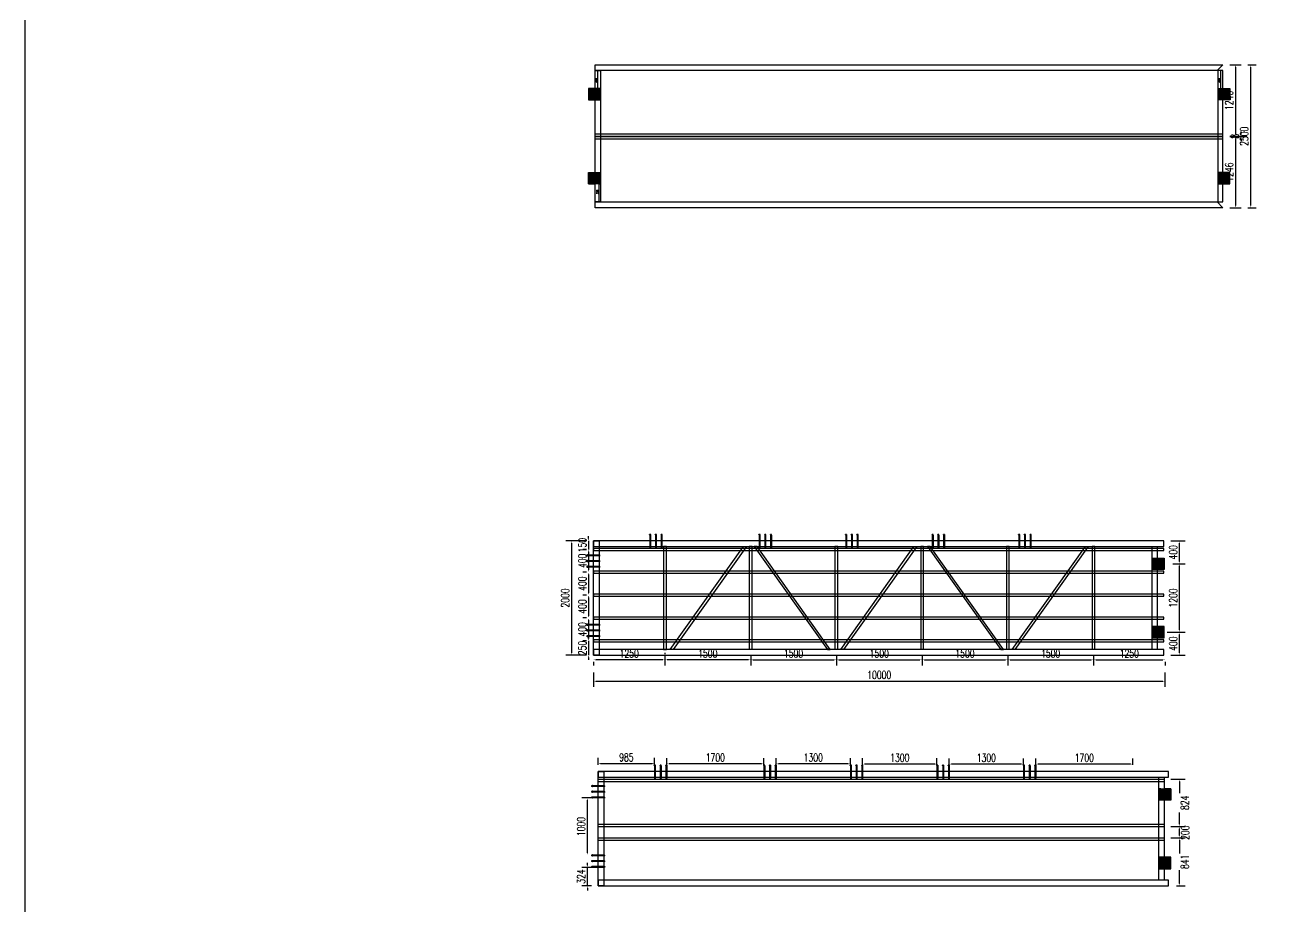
# Model space of a CAD drawing. Extents: x -18540 to 926017, y -610001 to -56924.
# Drawn here: x -18540 to 3432, y -567804 to -552373 of the extents above; entities that cross this region are included whole.
import ezdxf

# ---------------------------------------------------------------- set-up
doc = ezdxf.new("R2010")
doc.units = 0
doc.header["$LTSCALE"] = 10
doc.header["$MEASUREMENT"] = 0
for name, color, linetype in [('BJ02', 2, 'Continuous'), ('W-STEEL_FRAME钢架', 3, 'Continuous'), ('W-STEEL_KEEL钢龙骨', 5, 'Continuous'), ('浮箱U槽', 5, 'Continuous'), ('螺栓孔位', 2, 'Continuous'), ('铝合金', 7, 'Continuous')]:
    doc.layers.add(name, color=color, linetype=linetype)
doc.styles.add('STANDARD_T3', font='simplex.shx', dxfattribs={"width": 0.7, "bigfont": 'gbcbig.shx'})
doc.dimstyles.new('W&&10', dxfattribs={"dimtxt": 35, "dimasz": 10, "dimexe": 25, "dimexo": 30, "dimgap": 10, "dimtad": 1, "dimdec": 0, "dimzin": 0, "dimdsep": 46, "dimtxsty": 'STANDARD_T3', "dimcen": 0.09, "dimclrd": 1, "dimclre": 1, "dimclrt": 7, "dimazin": 2, "dimtfac": 1, "dimtdec": 0, "dimtix": 1, "dimtmove": 2, "dimatfit": 3, "dimfxl": 100, "dimtolj": 1, "dimtzin": 0, "dimarcsym": 0})
doc.dimstyles.new('W&&40', dxfattribs={"dimtxt": 140, "dimasz": 40, "dimexe": 100, "dimexo": 120, "dimgap": 40, "dimtad": 1, "dimdec": 0, "dimzin": 0, "dimdsep": 46, "dimtxsty": 'STANDARD_T3', "dimcen": 0.09, "dimclrd": 1, "dimclre": 1, "dimclrt": 7, "dimazin": 2, "dimtfac": 1, "dimtdec": 0, "dimtix": 1, "dimtmove": 2, "dimatfit": 3, "dimfxl": 100, "dimtolj": 1, "dimtzin": 0, "dimarcsym": 0})

# ---------------------------------------------------------------- blocks, each defined once
blk = doc.blocks.new('*D261')
at = {"layer": 'Defpoints', "color": 0, "transparency": 16777216}
for p in [(-5845, -563295), (-4345, -563295), (-4345, -563480)]:
    blk.add_point(p, dxfattribs=at)
at = {"layer": '螺栓孔位', "color": 1, "lineweight": -2, "transparency": 16777216}
for p, q in [((-5845, -563415), (-5845, -563580)), ((-5805, -563480), (-4385, -563480)), ((-4345, -563415), (-4345, -563580))]:
    blk.add_line(p, q, dxfattribs=at)
at = {"layer": '螺栓孔位', "color": 1, "transparency": 16777216}
for points in [[(-5805, -563474), (-5805, -563487), (-5845, -563480)], [(-4385, -563474), (-4385, -563487), (-4345, -563480)]]:
    blk.add_solid(points, dxfattribs=at)
at = {"layer": '螺栓孔位', "color": 7, "transparency": 16777216, "insert": (-5095, -563370), "char_height": 140, "attachment_point": 5, "style": 'STANDARD_T3'}
blk.add_mtext('\\A1;1500', dxfattribs=at)
blk = doc.blocks.new('*D262')
at = {"layer": 'Defpoints', "color": 0, "transparency": 16777216}
for p in [(-4345, -563295), (-2845, -563295), (-2845, -563480)]:
    blk.add_point(p, dxfattribs=at)
at = {"layer": '螺栓孔位', "color": 1, "lineweight": -2, "transparency": 16777216}
for p, q in [((-4345, -563415), (-4345, -563580)), ((-4305, -563480), (-2885, -563480)), ((-2845, -563415), (-2845, -563580))]:
    blk.add_line(p, q, dxfattribs=at)
at = {"layer": '螺栓孔位', "color": 1, "transparency": 16777216}
for points in [[(-4305, -563474), (-4305, -563487), (-4345, -563480)], [(-2885, -563474), (-2885, -563487), (-2845, -563480)]]:
    blk.add_solid(points, dxfattribs=at)
at = {"layer": '螺栓孔位', "color": 7, "transparency": 16777216, "insert": (-3595, -563370), "char_height": 140, "attachment_point": 5, "style": 'STANDARD_T3'}
blk.add_mtext('\\A1;1500', dxfattribs=at)
blk = doc.blocks.new('*D263')
at = {"layer": 'Defpoints', "color": 0, "transparency": 16777216}
for p in [(-2845, -563295), (-1346, -563295), (-1346, -563480)]:
    blk.add_point(p, dxfattribs=at)
at = {"layer": '螺栓孔位', "color": 1, "lineweight": -2, "transparency": 16777216}
for p, q in [((-2845, -563415), (-2845, -563580)), ((-2805, -563480), (-1386, -563480)), ((-1346, -563415), (-1346, -563580))]:
    blk.add_line(p, q, dxfattribs=at)
at = {"layer": '螺栓孔位', "color": 1, "transparency": 16777216}
for points in [[(-2805, -563474), (-2805, -563487), (-2845, -563480)], [(-1386, -563474), (-1386, -563487), (-1346, -563480)]]:
    blk.add_solid(points, dxfattribs=at)
at = {"layer": '螺栓孔位', "color": 7, "transparency": 16777216, "insert": (-2096, -563370), "char_height": 140, "attachment_point": 5, "style": 'STANDARD_T3'}
blk.add_mtext('\\A1;1500', dxfattribs=at)
blk = doc.blocks.new('*D264')
at = {"layer": 'Defpoints', "color": 0, "transparency": 16777216}
for p in [(-1346, -563295), (154, -563295), (154, -563480)]:
    blk.add_point(p, dxfattribs=at)
at = {"layer": '螺栓孔位', "color": 1, "lineweight": -2, "transparency": 16777216}
for p, q in [((-1346, -563415), (-1346, -563580)), ((-1306, -563480), (114, -563480)), ((154, -563415), (154, -563580))]:
    blk.add_line(p, q, dxfattribs=at)
at = {"layer": '螺栓孔位', "color": 1, "transparency": 16777216}
for points in [[(-1306, -563474), (-1306, -563487), (-1346, -563480)], [(114, -563474), (114, -563487), (154, -563480)]]:
    blk.add_solid(points, dxfattribs=at)
at = {"layer": '螺栓孔位', "color": 7, "transparency": 16777216, "insert": (-596, -563370), "char_height": 140, "attachment_point": 5, "style": 'STANDARD_T3'}
blk.add_mtext('\\A1;1500', dxfattribs=at)
blk = doc.blocks.new('*D265')
at = {"layer": 'Defpoints', "color": 0, "transparency": 16777216}
for p in [(154, -563295), (1405, -563397), (1405, -563480)]:
    blk.add_point(p, dxfattribs=at)
at = {"layer": '螺栓孔位', "color": 1, "lineweight": -2, "transparency": 16777216}
for p, q in [((154, -563415), (154, -563580)), ((194, -563480), (1365, -563480)), ((1405, -563517), (1405, -563580))]:
    blk.add_line(p, q, dxfattribs=at)
at = {"layer": '螺栓孔位', "color": 1, "transparency": 16777216}
for points in [[(194, -563474), (194, -563487), (154, -563480)], [(1365, -563474), (1365, -563487), (1405, -563480)]]:
    blk.add_solid(points, dxfattribs=at)
at = {"layer": '螺栓孔位', "color": 7, "transparency": 16777216, "insert": (780, -563370), "char_height": 140, "attachment_point": 5, "style": 'STANDARD_T3'}
blk.add_mtext('\\A1;1250', dxfattribs=at)
blk = doc.blocks.new('*D266')
at = {"layer": 'Defpoints', "color": 0, "transparency": 16777216}
for p in [(-8596, -563580), (1404, -563580), (1404, -563854)]:
    blk.add_point(p, dxfattribs=at)
at = {"layer": '螺栓孔位', "color": 1, "lineweight": -2, "transparency": 16777216}
for p, q in [((-8596, -563700), (-8596, -563954)), ((1404, -563700), (1404, -563954)), ((-8556, -563854), (1364, -563854))]:
    blk.add_line(p, q, dxfattribs=at)
at = {"layer": '螺栓孔位', "color": 1, "transparency": 16777216}
for points in [[(-8556, -563848), (-8556, -563861), (-8596, -563854)], [(1364, -563848), (1364, -563861), (1404, -563854)]]:
    blk.add_solid(points, dxfattribs=at)
at = {"layer": '螺栓孔位', "color": 7, "transparency": 16777216, "insert": (-3596, -563744), "char_height": 140, "attachment_point": 5, "style": 'STANDARD_T3'}
blk.add_mtext('\\A1;10000', dxfattribs=at)
blk = doc.blocks.new('1')
at = {"lineweight": -3}
for p, q in [((-1521938, 1214338), (-1521935, 1214338)), ((-1521938, 1214336), (-1521931, 1214336)), ((-1521938, 1214336), (-1521914, 1214336)), ((-1521936, 1214341), (-1521936, 1214346)), ((-1521936, 1214346), (-1521916, 1214346)), ((-1521935, 1214341), (-1521936, 1214341)), ((-1521934, 1214347), (-1521932, 1214347)), ((-1521933, 1214352), (-1521931, 1214355)), ((-1521933, 1214136), (-1521933, 1214352)), ((-1521919, 1214352), (-1521933, 1214352)), ((-1521932, 1214347), (-1521919, 1214347)), ((-1521932, 1214346), (-1521932, 1214341)), ((-1521921, 1214355), (-1521931, 1214355)), ((-1521919, 1214352), (-1521921, 1214355)), ((-1521919, 1214347), (-1521921, 1214347)), ((-1521921, 1214346), (-1521921, 1214341)), ((-1521919, 1214136), (-1521919, 1214352)), ((-1521917, 1214341), (-1521916, 1214341)), ((-1521914, 1214338), (-1521917, 1214338)), ((-1521916, 1214341), (-1521916, 1214346)), ((-1521938, 1214136), (-1521931, 1214136)), ((-1521938, 1214136), (-1521914, 1214136)), ((-1521938, 1214134), (-1521935, 1214134)), ((-1521935, 1214131), (-1521936, 1214131)), ((-1521936, 1214131), (-1521936, 1214126)), ((-1521936, 1214126), (-1521916, 1214126)), ((-1521934, 1214125), (-1521932, 1214125)), ((-1521932, 1214126), (-1521932, 1214131)), ((-1521932, 1214125), (-1521919, 1214125)), ((-1521921, 1214126), (-1521921, 1214131)), ((-1521919, 1214125), (-1521921, 1214125)), ((-1521914, 1214134), (-1521917, 1214134)), ((-1521917, 1214131), (-1521916, 1214131)), ((-1521916, 1214131), (-1521916, 1214126))]:
    blk.add_line(p, q, dxfattribs=at)
at = {"color": 1}
for p, q in [((-1521936, 1214346), (-1521934, 1214347)), ((-1521919, 1214347), (-1521916, 1214346))]:
    blk.add_line(p, q, dxfattribs=at)
at = {"color": 6, "lineweight": -3}
for p, q in [((-1521931, 1214136), (-1521931, 1214355)), ((-1521921, 1214136), (-1521921, 1214355))]:
    blk.add_line(p, q, dxfattribs=at)
at = {"lineweight": -3}
for points in [[(-1521933, 1214336), (-1521938, 1214336), (-1521938, 1214338), (-1521914, 1214338), (-1521914, 1214336), (-1521919, 1214336)], [(-1521935, 1214338), (-1521935, 1214341), (-1521917, 1214341), (-1521917, 1214338)], [(-1521933, 1214136), (-1521938, 1214136), (-1521938, 1214134), (-1521914, 1214134), (-1521914, 1214136), (-1521919, 1214136)], [(-1521935, 1214134), (-1521935, 1214131), (-1521917, 1214131), (-1521917, 1214134)]]:
    blk.add_lwpolyline(points, dxfattribs=at)
for centre, radius, start, end in [((-1521934, 1214129), 3.22, 223.6028, 316.3972), ((-1521926, 1214140), 14.7, 248.7607, 291.2393), ((-1521919, 1214129), 3.22, 223.6028, 316.3972)]:
    blk.add_arc(centre, radius, start, end, dxfattribs=at)
blk = doc.blocks.new('螺栓孔位')
at = {"layer": '螺栓孔位', "color": 1, "rotation": 270}
for p in [(-1214244, -1521833), (-1214244, -1521933), (-1214244, -1522033)]:
    blk.add_blockref('1', p, dxfattribs=at)
blk = doc.blocks.new('*D267')
at = {"layer": 'Defpoints', "color": 0, "transparency": 16777216}
for p in [(-857, -565305), (-857, -565436), (842, -565436)]:
    blk.add_point(p, dxfattribs=at)
at = {"layer": '螺栓孔位', "color": 1, "lineweight": -2, "transparency": 16777216}
for p, q in [((-857, -565316), (-857, -565205)), ((802, -565305), (-817, -565305)), ((842, -565316), (842, -565205))]:
    blk.add_line(p, q, dxfattribs=at)
at = {"layer": '螺栓孔位', "color": 1, "transparency": 16777216}
for points in [[(-817, -565298), (-817, -565312), (-857, -565305)], [(802, -565298), (802, -565312), (842, -565305)]]:
    blk.add_solid(points, dxfattribs=at)
at = {"layer": '螺栓孔位', "color": 7, "transparency": 16777216, "insert": (-8, -565195), "char_height": 140, "attachment_point": 5, "style": 'STANDARD_T3'}
blk.add_mtext('\\A1;1700', dxfattribs=at)
blk = doc.blocks.new('*D268')
at = {"layer": 'Defpoints', "color": 0, "transparency": 16777216}
for p in [(-2372, -565305), (-2372, -565436), (-1071, -565436)]:
    blk.add_point(p, dxfattribs=at)
at = {"layer": '螺栓孔位', "color": 1, "lineweight": -2, "transparency": 16777216}
for p, q in [((-2372, -565316), (-2372, -565205)), ((-1111, -565305), (-2332, -565305)), ((-1071, -565316), (-1071, -565205))]:
    blk.add_line(p, q, dxfattribs=at)
at = {"layer": '螺栓孔位', "color": 1, "transparency": 16777216}
for points in [[(-2332, -565298), (-2332, -565312), (-2372, -565305)], [(-1111, -565298), (-1111, -565312), (-1071, -565305)]]:
    blk.add_solid(points, dxfattribs=at)
at = {"layer": '螺栓孔位', "color": 7, "transparency": 16777216, "insert": (-1722, -565195), "char_height": 140, "attachment_point": 5, "style": 'STANDARD_T3'}
blk.add_mtext('\\A1;1300', dxfattribs=at)
blk = doc.blocks.new('*D269')
at = {"layer": 'Defpoints', "color": 0, "transparency": 16777216}
for p in [(-3886, -565304), (-3886, -565436), (-2586, -565436)]:
    blk.add_point(p, dxfattribs=at)
at = {"layer": '螺栓孔位', "color": 1, "lineweight": -2, "transparency": 16777216}
for p, q in [((-3886, -565316), (-3886, -565204)), ((-2626, -565304), (-3846, -565304)), ((-2586, -565316), (-2586, -565204))]:
    blk.add_line(p, q, dxfattribs=at)
at = {"layer": '螺栓孔位', "color": 1, "transparency": 16777216}
for points in [[(-3846, -565297), (-3846, -565311), (-3886, -565304)], [(-2626, -565297), (-2626, -565311), (-2586, -565304)]]:
    blk.add_solid(points, dxfattribs=at)
at = {"layer": '螺栓孔位', "color": 7, "transparency": 16777216, "insert": (-3236, -565194), "char_height": 140, "attachment_point": 5, "style": 'STANDARD_T3'}
blk.add_mtext('\\A1;1300', dxfattribs=at)
blk = doc.blocks.new('*D270')
at = {"layer": 'Defpoints', "color": 0, "transparency": 16777216}
for p in [(-5400, -565301), (-5400, -565436), (-4100, -565436)]:
    blk.add_point(p, dxfattribs=at)
at = {"layer": '螺栓孔位', "color": 1, "lineweight": -2, "transparency": 16777216}
for p, q in [((-5400, -565316), (-5400, -565201)), ((-4140, -565301), (-5360, -565301)), ((-4100, -565316), (-4100, -565201))]:
    blk.add_line(p, q, dxfattribs=at)
at = {"layer": '螺栓孔位', "color": 1, "transparency": 16777216}
for points in [[(-5360, -565295), (-5360, -565308), (-5400, -565301)], [(-4140, -565295), (-4140, -565308), (-4100, -565301)]]:
    blk.add_solid(points, dxfattribs=at)
at = {"layer": '螺栓孔位', "color": 7, "transparency": 16777216, "insert": (-4750, -565191), "char_height": 140, "attachment_point": 5, "style": 'STANDARD_T3'}
blk.add_mtext('\\A1;1300', dxfattribs=at)
blk = doc.blocks.new('*D271')
at = {"layer": 'Defpoints', "color": 0, "transparency": 16777216}
for p in [(-7314, -565300), (-7314, -565436), (-5614, -565436)]:
    blk.add_point(p, dxfattribs=at)
at = {"layer": '螺栓孔位', "color": 1, "lineweight": -2, "transparency": 16777216}
for p, q in [((-7314, -565316), (-7314, -565200)), ((-5654, -565300), (-7274, -565300)), ((-5614, -565316), (-5614, -565200))]:
    blk.add_line(p, q, dxfattribs=at)
at = {"layer": '螺栓孔位', "color": 1, "transparency": 16777216}
for points in [[(-7274, -565294), (-7274, -565307), (-7314, -565300)], [(-5654, -565294), (-5654, -565307), (-5614, -565300)]]:
    blk.add_solid(points, dxfattribs=at)
at = {"layer": '螺栓孔位', "color": 7, "transparency": 16777216, "insert": (-6464, -565190), "char_height": 140, "attachment_point": 5, "style": 'STANDARD_T3'}
blk.add_mtext('\\A1;1700', dxfattribs=at)
blk = doc.blocks.new('01')
h = blk.add_hatch()
h.set_pattern_fill('HOUND', color=77, scale=5)
h.set_pattern_definition([(0, (0, 0), (31.75, 7.9375), [127, -63.5]), (90, (0, 0), (-7.9375, -31.75), [127, -63.5])])
h.paths.add_polyline_path([(50227, 12928), (50227, 12728), (50427, 12728), (50427, 12928)])
h.paths.add_polyline_path([(50382, 12893, -1), (50402, 12893, -1)], flags=16)
h.paths.add_polyline_path([(50252, 12893, -1), (50272, 12893, -1)], flags=16)
h.paths.add_polyline_path([(50402, 12763, -1), (50382, 12763, -1)], flags=16)
h.paths.add_polyline_path([(50272, 12763, -1), (50252, 12763, -1)], flags=16)
at = {"color": 251}
blk.add_lwpolyline([(50227, 12928), (50427, 12928), (50427, 12728), (50227, 12728)], close=True, dxfattribs=at)
at = {"color": 6}
for centre in [(50262, 12893), (50262, 12763), (50392, 12893), (50392, 12763)]:
    blk.add_circle(centre, 10, dxfattribs=at)
blk = doc.blocks.new('C-1')
at = {"color": 6}
blk.add_lwpolyline([(772003, 55290), (772093, 55290), (772093, 53490), (772003, 53490)], close=True, dxfattribs=at)
at = {"layer": 'W-STEEL_FRAME钢架', "color": 1}
for points in [[(773141, 55287), (773091, 55287), (773091, 53490), (773141, 53490)], [(774491, 55290), (774541, 55290), (773258, 53490), (773208, 53490)], [(774641, 55287), (774591, 55287), (774591, 53490), (774641, 53490)], [(775972, 53490), (776022, 53490), (774740, 55290), (774690, 55290)], [(776140, 55287), (776090, 55287), (776090, 53490), (776140, 53490)], [(777490, 55290), (777540, 55290), (776258, 53490), (776208, 53490)], [(777640, 55287), (777590, 55287), (777590, 53490), (777640, 53490)], [(779003, 53490), (779053, 53490), (777772, 55290), (777722, 55290)], [(779140, 55287), (779090, 55287), (779090, 53490), (779140, 53490)], [(779240, 53490), (779190, 53490), (780472, 55290), (780522, 55290)], [(780640, 55290), (780590, 55290), (780590, 53490), (780640, 53490)]]:
    blk.add_lwpolyline(points, close=True, dxfattribs=at)
at = {"layer": 'W-STEEL_KEEL钢龙骨', "color": 4}
for points in [[(781866, 55158), (771886, 55158), (771886, 55123), (781866, 55123)], [(781866, 54758), (771886, 54758), (771886, 54723), (781866, 54723)], [(781866, 54358), (771886, 54358), (771886, 54323), (781866, 54323)], [(781866, 53958), (771886, 53958), (771886, 53923), (781866, 53923)], [(781866, 53558), (771886, 53558), (771886, 53523), (781866, 53523)]]:
    blk.add_lwpolyline(points, close=True, dxfattribs=at)
at = {"layer": '铝合金', "color": 3}
blk.add_lwpolyline([(781866, 55290), (781866, 55390), (771886, 55390), (771886, 55290), (781866, 55290)], dxfattribs=at)
at = {"layer": '铝合金', "color": 2}
for points in [[(781866, 53390), (781766, 53390), (781766, 55390), (781866, 55390)], [(781866, 53490), (771886, 53490), (771886, 53390), (781866, 53390)]]:
    blk.add_lwpolyline(points, close=True, dxfattribs=at)
at = {"color": 4, "xscale": -1, "rotation": 180}
blk.add_blockref('01', (721656, 67818), dxfattribs=at)
at = {"color": 4}
blk.add_blockref('01', (721656, 40963), dxfattribs=at)
blk = doc.blocks.new('*D279')
at = {"layer": 'Defpoints', "color": 0, "transparency": 16777216}
for p in [(-7345, -563298), (-5845, -563295), (-7345, -563480)]:
    blk.add_point(p, dxfattribs=at)
at = {"layer": '浮箱U槽', "color": 1, "lineweight": -2, "transparency": 16777216}
for p, q in [((-7345, -563418), (-7345, -563580)), ((-5885, -563480), (-7305, -563480)), ((-5845, -563415), (-5845, -563580))]:
    blk.add_line(p, q, dxfattribs=at)
at = {"layer": '浮箱U槽', "color": 1, "transparency": 16777216}
for points in [[(-7305, -563474), (-7305, -563487), (-7345, -563480)], [(-5885, -563474), (-5885, -563487), (-5845, -563480)]]:
    blk.add_solid(points, dxfattribs=at)
at = {"layer": '浮箱U槽', "color": 7, "transparency": 16777216, "insert": (-6595, -563370), "char_height": 140, "attachment_point": 5, "style": 'STANDARD_T3'}
blk.add_mtext('\\A1;1500', dxfattribs=at)
blk = doc.blocks.new('*D280')
at = {"layer": 'Defpoints', "color": 0, "transparency": 16777216}
for p in [(-8596, -563398), (-8596, -563480), (-7345, -563480)]:
    blk.add_point(p, dxfattribs=at)
at = {"layer": '浮箱U槽', "color": 1, "lineweight": -2, "transparency": 16777216}
for p, q in [((-8596, -563518), (-8596, -563580)), ((-7385, -563480), (-8556, -563480)), ((-7345, -563360), (-7345, -563380))]:
    blk.add_line(p, q, dxfattribs=at)
at = {"layer": '浮箱U槽', "color": 1, "transparency": 16777216}
for points in [[(-8556, -563474), (-8556, -563487), (-8596, -563480)], [(-7385, -563474), (-7385, -563487), (-7345, -563480)]]:
    blk.add_solid(points, dxfattribs=at)
at = {"layer": '浮箱U槽', "color": 7, "transparency": 16777216, "insert": (-7970, -563370), "char_height": 140, "attachment_point": 5, "style": 'STANDARD_T3'}
blk.add_mtext('\\A1;1250', dxfattribs=at)
blk = doc.blocks.new('*D288')
at = {"layer": 'Defpoints', "color": 0, "transparency": 16777216}
for p in [(-7528, -565297), (-8513, -565436), (-7528, -565436)]:
    blk.add_point(p, dxfattribs=at)
at = {"layer": '浮箱U槽', "color": 1, "lineweight": -2, "transparency": 16777216}
for p, q in [((-8513, -565316), (-8513, -565197)), ((-8473, -565297), (-7568, -565297)), ((-7528, -565316), (-7528, -565197))]:
    blk.add_line(p, q, dxfattribs=at)
at = {"layer": '浮箱U槽', "color": 1, "transparency": 16777216}
for points in [[(-8473, -565290), (-8473, -565303), (-8513, -565297)], [(-7568, -565290), (-7568, -565303), (-7528, -565297)]]:
    blk.add_solid(points, dxfattribs=at)
at = {"layer": '浮箱U槽', "color": 7, "transparency": 16777216, "insert": (-8020, -565187), "char_height": 140, "attachment_point": 5, "style": 'STANDARD_T3'}
blk.add_mtext('\\A1;985', dxfattribs=at)
blk = doc.blocks.new('*D290')
at = {"layer": 'Defpoints', "color": 0, "transparency": 16777216}
for p in [(-8702, -567112), (-8513, -567112), (-8513, -567436)]:
    blk.add_point(p, dxfattribs=at)
at = {"layer": '浮箱U槽', "color": 1, "lineweight": -2, "transparency": 16777216}
for p, q in [((-8702, -567072), (-8702, -567032)), ((-8633, -567112), (-8802, -567112)), ((-8702, -567436), (-8702, -567112)), ((-8633, -567436), (-8802, -567436)), ((-8702, -567476), (-8702, -567516))]:
    blk.add_line(p, q, dxfattribs=at)
at = {"layer": '浮箱U槽', "color": 1, "transparency": 16777216}
for points in [[(-8709, -567072), (-8695, -567072), (-8702, -567112)], [(-8709, -567476), (-8695, -567476), (-8702, -567436)]]:
    blk.add_solid(points, dxfattribs=at)
at = {"layer": '浮箱U槽', "color": 7, "transparency": 16777216, "insert": (-8812, -567274), "char_height": 140, "attachment_point": 5, "rotation": 90, "style": 'STANDARD_T3'}
blk.add_mtext('\\A1;324', dxfattribs=at)
blk = doc.blocks.new('*D291')
at = {"layer": 'Defpoints', "color": 0, "transparency": 16777216}
for p in [(-8702, -565898), (-8513, -565898), (-8702, -566898)]:
    blk.add_point(p, dxfattribs=at)
at = {"layer": '浮箱U槽', "color": 1, "lineweight": -2, "transparency": 16777216}
for p, q in [((-8633, -565898), (-8802, -565898)), ((-8702, -566858), (-8702, -565938)), ((-8582, -566898), (-8602, -566898))]:
    blk.add_line(p, q, dxfattribs=at)
at = {"layer": '浮箱U槽', "color": 1, "transparency": 16777216}
for points in [[(-8709, -565938), (-8696, -565938), (-8702, -565898)], [(-8709, -566858), (-8696, -566858), (-8702, -566898)]]:
    blk.add_solid(points, dxfattribs=at)
at = {"layer": '浮箱U槽', "color": 7, "transparency": 16777216, "insert": (-8812, -566398), "char_height": 140, "attachment_point": 5, "rotation": 90, "style": 'STANDARD_T3'}
blk.add_mtext('\\A1;1000', dxfattribs=at)
blk = doc.blocks.new('*D292')
at = {"layer": 'Defpoints', "color": 0, "transparency": 16777216}
for p in [(1487, -566595), (1659, -566595), (1487, -567436)]:
    blk.add_point(p, dxfattribs=at)
at = {"layer": '浮箱U槽', "color": 1, "lineweight": -2, "transparency": 16777216}
for p, q in [((1607, -566595), (1759, -566595)), ((1659, -566635), (1659, -566870)), ((1659, -567396), (1659, -567160)), ((1607, -567436), (1759, -567436))]:
    blk.add_line(p, q, dxfattribs=at)
at = {"layer": '浮箱U槽', "color": 1, "transparency": 16777216}
for points in [[(1652, -566635), (1665, -566635), (1659, -566595)], [(1652, -567396), (1665, -567396), (1659, -567436)]]:
    blk.add_solid(points, dxfattribs=at)
at = {"layer": '浮箱U槽', "color": 7, "transparency": 16777216, "insert": (1749, -567015), "char_height": 140, "attachment_point": 5, "rotation": 90, "style": 'STANDARD_T3'}
blk.add_mtext('\\A1;841', dxfattribs=at)
blk = doc.blocks.new('*D293')
at = {"layer": 'Defpoints', "color": 0, "transparency": 16777216}
for p in [(1387, -566395), (1659, -566395), (1387, -566595)]:
    blk.add_point(p, dxfattribs=at)
at = {"layer": '浮箱U槽', "color": 1, "lineweight": -2, "transparency": 16777216}
for p, q in [((1507, -566395), (1759, -566395)), ((1507, -566595), (1759, -566595)), ((1659, -566555), (1659, -566435))]:
    blk.add_line(p, q, dxfattribs=at)
at = {"layer": '浮箱U槽', "color": 1, "transparency": 16777216}
for points in [[(1652, -566435), (1665, -566435), (1659, -566395)], [(1652, -566555), (1665, -566555), (1659, -566595)]]:
    blk.add_solid(points, dxfattribs=at)
at = {"layer": '浮箱U槽', "color": 7, "transparency": 16777216, "insert": (1757, -566506), "char_height": 140, "attachment_point": 5, "rotation": 90, "style": 'STANDARD_T3'}
blk.add_mtext('\\A1;200', dxfattribs=at)
blk = doc.blocks.new('*D294')
at = {"layer": 'Defpoints', "color": 0, "transparency": 16777216}
for p in [(1387, -565571), (1659, -565571), (1387, -566395)]:
    blk.add_point(p, dxfattribs=at)
at = {"layer": '浮箱U槽', "color": 1, "lineweight": -2, "transparency": 16777216}
for p, q in [((1507, -565571), (1759, -565571)), ((1659, -565611), (1659, -565814)), ((1659, -566355), (1659, -566151)), ((1507, -566395), (1759, -566395))]:
    blk.add_line(p, q, dxfattribs=at)
at = {"layer": '浮箱U槽', "color": 1, "transparency": 16777216}
for points in [[(1652, -565611), (1665, -565611), (1659, -565571)], [(1652, -566355), (1665, -566355), (1659, -566395)]]:
    blk.add_solid(points, dxfattribs=at)
at = {"layer": '浮箱U槽', "color": 7, "transparency": 16777216, "insert": (1751, -565983), "char_height": 140, "attachment_point": 5, "rotation": 90, "style": 'STANDARD_T3'}
blk.add_mtext('\\A1;824', dxfattribs=at)
blk = doc.blocks.new('*D312')
at = {"layer": 'Defpoints', "color": 0, "transparency": 16777216}
for p in [(1324, -562998), (1659, -562998), (1384, -563398)]:
    blk.add_point(p, dxfattribs=at)
at = {"layer": '浮箱U槽', "color": 1, "lineweight": -2, "transparency": 16777216}
for p, q in [((1444, -562998), (1759, -562998)), ((1659, -563358), (1659, -563038)), ((1504, -563398), (1759, -563398))]:
    blk.add_line(p, q, dxfattribs=at)
at = {"layer": '浮箱U槽', "color": 1, "transparency": 16777216}
for points in [[(1652, -563038), (1665, -563038), (1659, -562998)], [(1652, -563358), (1665, -563358), (1659, -563398)]]:
    blk.add_solid(points, dxfattribs=at)
at = {"layer": '浮箱U槽', "color": 7, "transparency": 16777216, "insert": (1549, -563198), "char_height": 140, "attachment_point": 5, "rotation": 90, "style": 'STANDARD_T3'}
blk.add_mtext('\\A1;400', dxfattribs=at)
blk = doc.blocks.new('*D313')
at = {"layer": 'Defpoints', "color": 0, "transparency": 16777216}
for p in [(1424, -561798), (1659, -561798), (1324, -562998)]:
    blk.add_point(p, dxfattribs=at)
at = {"layer": '浮箱U槽', "color": 1, "lineweight": -2, "transparency": 16777216}
for p, q in [((1544, -561798), (1759, -561798)), ((1659, -562958), (1659, -561838)), ((1444, -562998), (1759, -562998))]:
    blk.add_line(p, q, dxfattribs=at)
at = {"layer": '浮箱U槽', "color": 1, "transparency": 16777216}
for points in [[(1652, -561838), (1665, -561838), (1659, -561798)], [(1652, -562958), (1665, -562958), (1659, -562998)]]:
    blk.add_solid(points, dxfattribs=at)
at = {"layer": '浮箱U槽', "color": 7, "transparency": 16777216, "insert": (1549, -562398), "char_height": 140, "attachment_point": 5, "rotation": 90, "style": 'STANDARD_T3'}
blk.add_mtext('\\A1;1200', dxfattribs=at)
blk = doc.blocks.new('*D314')
at = {"layer": 'Defpoints', "color": 0, "transparency": 16777216}
for p in [(1384, -561398), (1659, -561398), (1424, -561798)]:
    blk.add_point(p, dxfattribs=at)
at = {"layer": '浮箱U槽', "color": 1, "lineweight": -2, "transparency": 16777216}
for p, q in [((1504, -561398), (1759, -561398)), ((1659, -561758), (1659, -561438)), ((1544, -561798), (1759, -561798))]:
    blk.add_line(p, q, dxfattribs=at)
at = {"layer": '浮箱U槽', "color": 1, "transparency": 16777216}
for points in [[(1652, -561438), (1665, -561438), (1659, -561398)], [(1652, -561758), (1665, -561758), (1659, -561798)]]:
    blk.add_solid(points, dxfattribs=at)
at = {"layer": '浮箱U槽', "color": 7, "transparency": 16777216, "insert": (1549, -561598), "char_height": 140, "attachment_point": 5, "rotation": 90, "style": 'STANDARD_T3'}
blk.add_mtext('\\A1;400', dxfattribs=at)
blk = doc.blocks.new('*D331')
at = {"layer": 'Defpoints', "color": 0, "transparency": 16777216}
for p in [(-8680, -561548), (-8596, -561398), (-8596, -561548)]:
    blk.add_point(p, dxfattribs=at)
at = {"layer": '浮箱U槽', "color": 1, "lineweight": -2, "transparency": 16777216}
for p, q in [((-8680, -561358), (-8680, -561318)), ((-8716, -561398), (-8780, -561398)), ((-8716, -561548), (-8780, -561548)), ((-8680, -561398), (-8680, -561548)), ((-8680, -561588), (-8680, -561628))]:
    blk.add_line(p, q, dxfattribs=at)
at = {"layer": '浮箱U槽', "color": 1, "transparency": 16777216}
for points in [[(-8687, -561358), (-8673, -561358), (-8680, -561398)], [(-8687, -561588), (-8673, -561588), (-8680, -561548)]]:
    blk.add_solid(points, dxfattribs=at)
at = {"layer": '浮箱U槽', "color": 7, "transparency": 16777216, "insert": (-8790, -561473), "char_height": 140, "attachment_point": 5, "rotation": 90, "style": 'STANDARD_T3'}
blk.add_mtext('\\A1;150', dxfattribs=at)
blk = doc.blocks.new('*D332')
at = {"layer": 'Defpoints', "color": 0, "transparency": 16777216}
for p in [(-8596, -561548), (-8680, -561948), (-8596, -561948)]:
    blk.add_point(p, dxfattribs=at)
at = {"layer": '浮箱U槽', "color": 1, "lineweight": -2, "transparency": 16777216}
for p, q in [((-8716, -561548), (-8780, -561548)), ((-8680, -561588), (-8680, -561908)), ((-8716, -561948), (-8780, -561948))]:
    blk.add_line(p, q, dxfattribs=at)
at = {"layer": '浮箱U槽', "color": 1, "transparency": 16777216}
for points in [[(-8687, -561588), (-8673, -561588), (-8680, -561548)], [(-8687, -561908), (-8673, -561908), (-8680, -561948)]]:
    blk.add_solid(points, dxfattribs=at)
at = {"layer": '浮箱U槽', "color": 7, "transparency": 16777216, "insert": (-8790, -561748), "char_height": 140, "attachment_point": 5, "rotation": 90, "style": 'STANDARD_T3'}
blk.add_mtext('\\A1;400', dxfattribs=at)
blk = doc.blocks.new('*D333')
at = {"layer": 'Defpoints', "color": 0, "transparency": 16777216}
for p in [(-8596, -561948), (-8680, -562348), (-8596, -562348)]:
    blk.add_point(p, dxfattribs=at)
at = {"layer": '浮箱U槽', "color": 1, "lineweight": -2, "transparency": 16777216}
for p, q in [((-8716, -561948), (-8780, -561948)), ((-8680, -561988), (-8680, -562308)), ((-8716, -562348), (-8780, -562348))]:
    blk.add_line(p, q, dxfattribs=at)
at = {"layer": '浮箱U槽', "color": 1, "transparency": 16777216}
for points in [[(-8687, -561988), (-8673, -561988), (-8680, -561948)], [(-8687, -562308), (-8673, -562308), (-8680, -562348)]]:
    blk.add_solid(points, dxfattribs=at)
at = {"layer": '浮箱U槽', "color": 7, "transparency": 16777216, "insert": (-8790, -562148), "char_height": 140, "attachment_point": 5, "rotation": 90, "style": 'STANDARD_T3'}
blk.add_mtext('\\A1;400', dxfattribs=at)
blk = doc.blocks.new('*D334')
at = {"layer": 'Defpoints', "color": 0, "transparency": 16777216}
for p in [(-8596, -562348), (-8680, -562748), (-8596, -562748)]:
    blk.add_point(p, dxfattribs=at)
at = {"layer": '浮箱U槽', "color": 1, "lineweight": -2, "transparency": 16777216}
for p, q in [((-8716, -562348), (-8780, -562348)), ((-8680, -562388), (-8680, -562708)), ((-8716, -562748), (-8780, -562748))]:
    blk.add_line(p, q, dxfattribs=at)
at = {"layer": '浮箱U槽', "color": 1, "transparency": 16777216}
for points in [[(-8687, -562388), (-8673, -562388), (-8680, -562348)], [(-8687, -562708), (-8673, -562708), (-8680, -562748)]]:
    blk.add_solid(points, dxfattribs=at)
at = {"layer": '浮箱U槽', "color": 7, "transparency": 16777216, "insert": (-8790, -562548), "char_height": 140, "attachment_point": 5, "rotation": 90, "style": 'STANDARD_T3'}
blk.add_mtext('\\A1;400', dxfattribs=at)
blk = doc.blocks.new('*D335')
at = {"layer": 'Defpoints', "color": 0, "transparency": 16777216}
for p in [(-8596, -562748), (-8680, -563148), (-8596, -563148)]:
    blk.add_point(p, dxfattribs=at)
at = {"layer": '浮箱U槽', "color": 1, "lineweight": -2, "transparency": 16777216}
for p, q in [((-8716, -562748), (-8780, -562748)), ((-8680, -562788), (-8680, -563108)), ((-8716, -563148), (-8780, -563148))]:
    blk.add_line(p, q, dxfattribs=at)
at = {"layer": '浮箱U槽', "color": 1, "transparency": 16777216}
for points in [[(-8687, -562788), (-8673, -562788), (-8680, -562748)], [(-8687, -563108), (-8673, -563108), (-8680, -563148)]]:
    blk.add_solid(points, dxfattribs=at)
at = {"layer": '浮箱U槽', "color": 7, "transparency": 16777216, "insert": (-8790, -562948), "char_height": 140, "attachment_point": 5, "rotation": 90, "style": 'STANDARD_T3'}
blk.add_mtext('\\A1;400', dxfattribs=at)
blk = doc.blocks.new('*D336')
at = {"layer": 'Defpoints', "color": 0, "transparency": 16777216}
for p in [(-8596, -563148), (-8680, -563398), (-8596, -563398)]:
    blk.add_point(p, dxfattribs=at)
at = {"layer": '浮箱U槽', "color": 1, "lineweight": -2, "transparency": 16777216}
for p, q in [((-8680, -563108), (-8680, -563068)), ((-8716, -563148), (-8780, -563148)), ((-8680, -563148), (-8680, -563398)), ((-8716, -563398), (-8780, -563398)), ((-8680, -563438), (-8680, -563478))]:
    blk.add_line(p, q, dxfattribs=at)
at = {"layer": '浮箱U槽', "color": 1, "transparency": 16777216}
for points in [[(-8687, -563108), (-8673, -563108), (-8680, -563148)], [(-8687, -563438), (-8673, -563438), (-8680, -563398)]]:
    blk.add_solid(points, dxfattribs=at)
at = {"layer": '浮箱U槽', "color": 7, "transparency": 16777216, "insert": (-8790, -563273), "char_height": 140, "attachment_point": 5, "rotation": 90, "style": 'STANDARD_T3'}
blk.add_mtext('\\A1;250', dxfattribs=at)
blk = doc.blocks.new('*D337')
at = {"layer": 'Defpoints', "color": 0, "transparency": 16777216}
for p in [(-8596, -561398), (-8980, -563398), (-8596, -563398)]:
    blk.add_point(p, dxfattribs=at)
at = {"layer": '浮箱U槽', "color": 1, "lineweight": -2, "transparency": 16777216}
for p, q in [((-8716, -561398), (-9080, -561398)), ((-8980, -561438), (-8980, -563358)), ((-8716, -563398), (-9080, -563398))]:
    blk.add_line(p, q, dxfattribs=at)
at = {"layer": '浮箱U槽', "color": 1, "transparency": 16777216}
for points in [[(-8987, -561438), (-8974, -561438), (-8980, -561398)], [(-8987, -563358), (-8974, -563358), (-8980, -563398)]]:
    blk.add_solid(points, dxfattribs=at)
at = {"layer": '浮箱U槽', "color": 7, "transparency": 16777216, "insert": (-9090, -562398), "char_height": 140, "attachment_point": 5, "rotation": 90, "style": 'STANDARD_T3'}
blk.add_mtext('\\A1;2000', dxfattribs=at)
blk = doc.blocks.new('*D780')
at = {"color": 1, "lineweight": -2, "transparency": 16777216}
for p, q in [((-8499, -555458), (-8499, -555128)), ((-8489, -555118), (-8474, -555118)), ((-8489, -555468), (-8474, -555468))]:
    blk.add_line(p, q, dxfattribs=at)
at = {"color": 1, "transparency": 16777216}
for points in [[(-8500, -555128), (-8497, -555128), (-8499, -555118)], [(-8500, -555458), (-8497, -555458), (-8499, -555468)]]:
    blk.add_solid(points, dxfattribs=at)
at = {"layer": 'Defpoints', "color": 0, "transparency": 16777216}
for p in [(-8519, -555118), (-8499, -555118), (-8519, -555468)]:
    blk.add_point(p, dxfattribs=at)
at = {"color": 7, "transparency": 16777216, "insert": (-8526, -555293), "char_height": 35, "attachment_point": 5, "rotation": 90, "style": 'STANDARD_T3'}
blk.add_mtext('\\A1;350', dxfattribs=at)
blk = doc.blocks.new('*D781')
at = {"color": 1, "lineweight": -2, "transparency": 16777216}
for p, q in [((-8549, -553168), (-8549, -553168)), ((-8524, -553178), (-8524, -553507)), ((-8549, -553517), (-8549, -553517))]:
    blk.add_line(p, q, dxfattribs=at)
at = {"color": 1, "transparency": 16777216}
for points in [[(-8525, -553178), (-8522, -553178), (-8524, -553168)], [(-8525, -553507), (-8522, -553507), (-8524, -553517)]]:
    blk.add_solid(points, dxfattribs=at)
at = {"layer": 'Defpoints', "color": 0, "transparency": 16777216}
for p in [(-8519, -553168), (-8524, -553517), (-8519, -553517)]:
    blk.add_point(p, dxfattribs=at)
at = {"color": 7, "transparency": 16777216, "insert": (-8551, -553343), "char_height": 35, "attachment_point": 5, "rotation": 90, "style": 'STANDARD_T3'}
blk.add_mtext('\\A1;350', dxfattribs=at)
blk = doc.blocks.new('*D782')
at = {"layer": 'Defpoints', "color": 0, "transparency": 16777216}
for p in [(2416, -553068), (2416, -554314), (2635, -554314)]:
    blk.add_point(p, dxfattribs=at)
at = {"layer": '浮箱U槽', "color": 1, "lineweight": -2, "transparency": 16777216}
for p, q in [((2536, -553068), (2735, -553068)), ((2635, -553108), (2635, -554274)), ((2536, -554314), (2735, -554314))]:
    blk.add_line(p, q, dxfattribs=at)
at = {"layer": '浮箱U槽', "color": 1, "transparency": 16777216}
for points in [[(2628, -553108), (2642, -553108), (2635, -553068)], [(2628, -554274), (2642, -554274), (2635, -554314)]]:
    blk.add_solid(points, dxfattribs=at)
at = {"layer": '浮箱U槽', "color": 7, "transparency": 16777216, "insert": (2525, -553691), "char_height": 140, "attachment_point": 5, "rotation": 90, "style": 'STANDARD_T3'}
blk.add_mtext('\\A1;1246', dxfattribs=at)
blk = doc.blocks.new('*D783')
at = {"layer": 'Defpoints', "color": 0, "transparency": 16777216}
for p in [(2416, -554314), (2416, -554322), (2735, -554322)]:
    blk.add_point(p, dxfattribs=at)
at = {"layer": '浮箱U槽', "color": 1, "lineweight": -2, "transparency": 16777216}
for p, q in [((2635, -554314), (2835, -554314)), ((2635, -554322), (2835, -554322)), ((2735, -554274), (2735, -554234)), ((2735, -554314), (2735, -554322)), ((2735, -554362), (2735, -554402))]:
    blk.add_line(p, q, dxfattribs=at)
at = {"layer": '浮箱U槽', "color": 1, "transparency": 16777216}
for points in [[(2728, -554274), (2742, -554274), (2735, -554314)], [(2728, -554362), (2742, -554362), (2735, -554322)]]:
    blk.add_solid(points, dxfattribs=at)
at = {"layer": '浮箱U槽', "color": 7, "transparency": 16777216, "insert": (2625, -554318), "char_height": 140, "attachment_point": 5, "rotation": 90, "style": 'STANDARD_T3'}
blk.add_mtext('\\A1;8', dxfattribs=at)
blk = doc.blocks.new('*D784')
at = {"layer": 'Defpoints', "color": 0, "transparency": 16777216}
for p in [(2416, -554322), (2416, -555568), (2635, -555568)]:
    blk.add_point(p, dxfattribs=at)
at = {"layer": '浮箱U槽', "color": 1, "lineweight": -2, "transparency": 16777216}
for p, q in [((2536, -554322), (2735, -554322)), ((2635, -554362), (2635, -555528)), ((2536, -555568), (2735, -555568))]:
    blk.add_line(p, q, dxfattribs=at)
at = {"layer": '浮箱U槽', "color": 1, "transparency": 16777216}
for points in [[(2628, -554362), (2642, -554362), (2635, -554322)], [(2628, -555528), (2642, -555528), (2635, -555568)]]:
    blk.add_solid(points, dxfattribs=at)
at = {"layer": '浮箱U槽', "color": 7, "transparency": 16777216, "insert": (2525, -554945), "char_height": 140, "attachment_point": 5, "rotation": 90, "style": 'STANDARD_T3'}
blk.add_mtext('\\A1;1246', dxfattribs=at)
blk = doc.blocks.new('*D779')
at = {"layer": 'Defpoints', "color": 0, "transparency": 16777216}
for p in [(2735, -553068), (2735, -555568), (2900, -555568)]:
    blk.add_point(p, dxfattribs=at)
at = {"layer": '浮箱U槽', "color": 1, "lineweight": -2, "transparency": 16777216}
for p, q in [((2855, -553068), (3000, -553068)), ((2900, -553108), (2900, -555528)), ((2855, -555568), (3000, -555568))]:
    blk.add_line(p, q, dxfattribs=at)
at = {"layer": '浮箱U槽', "color": 1, "transparency": 16777216}
for points in [[(2894, -553108), (2907, -553108), (2900, -553068)], [(2894, -555528), (2907, -555528), (2900, -555568)]]:
    blk.add_solid(points, dxfattribs=at)
at = {"layer": '浮箱U槽', "color": 7, "transparency": 16777216, "insert": (2790, -554318), "char_height": 140, "attachment_point": 5, "rotation": 90, "style": 'STANDARD_T3'}
blk.add_mtext('\\A1;2500', dxfattribs=at)
blk = doc.blocks.new('*D785')
at = {"color": 1, "lineweight": -2, "transparency": 16777216}
for p, q in [((2376, -553178), (2376, -553507)), ((2401, -553168), (2401, -553168)), ((2401, -553517), (2401, -553517))]:
    blk.add_line(p, q, dxfattribs=at)
at = {"color": 1, "transparency": 16777216}
for points in [[(2375, -553178), (2378, -553178), (2376, -553168)], [(2375, -553507), (2378, -553507), (2376, -553517)]]:
    blk.add_solid(points, dxfattribs=at)
at = {"layer": 'Defpoints', "color": 0, "transparency": 16777216}
for p in [(2371, -553168), (2371, -553517), (2376, -553517)]:
    blk.add_point(p, dxfattribs=at)
at = {"color": 7, "transparency": 16777216, "insert": (2349, -553343), "char_height": 35, "attachment_point": 5, "rotation": 90, "style": 'STANDARD_T3'}
blk.add_mtext('\\A1;350', dxfattribs=at)

msp = doc.modelspace()

# ---------------------------------------------------------------- linework, layer by layer
at = {"color": 6}
for points in [[(-8563.5, -553167.7), (-8473.5, -553167.7), (-8473.5, -555467.7), (-8563.5, -555467.7)], [(2416.5, -553167.7), (2326.5, -553167.7), (2326.5, -555467.7), (2416.5, -555467.7)], [(1387.4, -567335.6), (1297.4, -567335.6), (1297.4, -565535.6), (1387.4, -565535.6)]]:
    msp.add_lwpolyline(points, close=True, dxfattribs=at)
at = {"layer": 'BJ02'}
msp.add_lwpolyline([(-18540, -490906.1), (24698.5, -490906.1), (24698.5, -610000.5), (-18540, -610000.5)], close=True, dxfattribs=at)
at = {"layer": 'W-STEEL_FRAME钢架', "color": 3}
msp.add_lwpolyline([(-8563.5, -553167.7), (-8563.5, -553067.7), (2416.5, -553067.7), (2316.5, -553167.7), (-8563.5, -553167.7)], dxfattribs=at)
msp.add_lwpolyline([(-8563.5, -555467.7), (2316.5, -555467.7), (2416.5, -555567.7), (-8563.5, -555567.7)], close=True, dxfattribs=at)
at = {"layer": '浮箱U槽'}
for p, q in [((-8563.5, -554273.8), (2416.5, -554273.8)), ((-8563.5, -554313.8), (2416.5, -554313.8)), ((-8563.5, -554321.7), (2416.5, -554321.7)), ((-8563.5, -554361.7), (2416.5, -554361.7)), ((-8512.6, -565570.6), (1387.4, -565570.6)), ((-8512.6, -565610.6), (1387.4, -565610.6)), ((-8512.6, -566354.6), (1387.4, -566354.6)), ((-8512.6, -566394.6), (1387.4, -566394.6)), ((-8512.6, -566594.5), (1387.4, -566594.5)), ((-8512.6, -566634.5), (1387.4, -566634.5))]:
    msp.add_line(p, q, dxfattribs=at)
at = {"layer": '铝合金', "color": 2}
for points in [[(-8512.6, -565535.6), (1467.4, -565535.6), (1467.4, -565435.6), (-8512.6, -565435.6)], [(-8512.6, -565435.6), (-8412.6, -565435.6), (-8412.6, -567435.6), (-8512.6, -567435.6)]]:
    msp.add_lwpolyline(points, close=True, dxfattribs=at)
at = {"layer": '铝合金', "color": 3}
msp.add_lwpolyline([(-8512.6, -567335.6), (-8512.6, -567435.6), (1467.4, -567435.6), (1467.4, -567335.6), (-8512.6, -567335.6)], dxfattribs=at)

# ---------------------------------------------------------------- block references
at = {"color": 4, "xscale": -1, "rotation": 180}
msp.add_blockref('01', (-58910.7, -540754.4), dxfattribs=at)
at = {"color": 4, "rotation": 180}
for p in [(52763.6, -540754.4), (51734.5, -553008)]:
    msp.add_blockref('01', p, dxfattribs=at)
at = {"color": 4}
msp.add_blockref('01', (-58910.7, -567880.7), dxfattribs=at)
at = {"color": 4, "xscale": -1}
for p in [(52763.6, -567880.7), (51734.5, -579863.7)]:
    msp.add_blockref('01', p, dxfattribs=at)
at = {"layer": 'BJ02', "color": 1, "rotation": 180}
msp.add_blockref('C-1', (773270, -508007.7), dxfattribs=at)
at = {"layer": '螺栓孔位'}
for p, rotation in [((-7497.1, -561405.8), 270), ((-5583.1, -561405.8), 270), ((-4069.1, -561405.8), 270), ((-2555.1, -561405.8), 270), ((-1040.6, -561405.8), 270), ((-8601.3, -561760.6), 180), ((-8601.3, -562974.6), 180), ((-7413.9, -565443.3), 270), ((-5499.9, -565443.3), 270), ((-3985.9, -565443.3), 270), ((-2471.9, -565443.3), 270), ((-957.5, -565443.3), 270), ((-8518.1, -565798.1), 180), ((-8518.1, -567012.1), 180)]:
    msp.add_blockref('螺栓孔位', p, dxfattribs=dict(at, rotation=rotation))

# ---------------------------------------------------------------- dimensions: what is measured, and where the dimension line sits
for base, p1, p2, picture, middle in [((-8523.5, -553517.3), (-8518.5, -553167.7), (-8518.5, -553517.3), '*D781', (-8551, -553342.5)), ((2376.5, -553517.3), (2371.5, -553167.7), (2371.5, -553517.3), '*D785', (2349, -553342.5)), ((-8498.8, -555117.9), (-8518.5, -555467.7), (-8518.5, -555117.9), '*D780', (-8526.3, -555292.8))]:
    dim = msp.add_linear_dim(base=base, p1=p1, p2=p2, angle=90, dimstyle='W&&10')
    dim.commit()
    dim.dimension.update_dxf_attribs({"geometry": picture, "text_midpoint": middle})
at = {"layer": '浮箱U槽'}
for base, p1, p2, picture, middle in [((2634.9, -554313.8), (2416.5, -553067.7), (2416.5, -554313.8), '*D782', (2524.9, -553690.8)), ((2900.2, -555567.7), (2734.9, -553067.7), (2734.9, -555567.7), '*D779', (2790.2, -554317.7)), ((2734.9, -554321.7), (2416.5, -554313.8), (2416.5, -554321.7), '*D783', (2624.9, -554317.7)), ((2634.9, -555567.7), (2416.5, -554321.7), (2416.5, -555567.7), '*D784', (2524.9, -554944.7))]:
    dim = msp.add_linear_dim(base=base, p1=p1, p2=p2, angle=90, dimstyle='W&&40', override={"dimfxlon": 1}, dxfattribs=at)
    dim.commit()
    dim.dimension.update_dxf_attribs({"geometry": picture, "text_midpoint": middle})
for base, p1, p2, picture, middle in [((-8679.9, -561547.9), (-8595.8, -561398.1), (-8595.8, -561547.9), '*D331', (-8789.9, -561473)), ((-8980.5, -563398.1), (-8595.8, -561398.1), (-8595.8, -563398.1), '*D337', (-9090.5, -562398.1)), ((-8679.9, -561947.9), (-8595.8, -561547.9), (-8595.8, -561947.9), '*D332', (-8789.9, -561747.9)), ((1658.8, -561398.1), (1424.2, -561798.1), (1384.2, -561398.1), '*D314', (1548.8, -561598.1)), ((1658.8, -561798.1), (1324.2, -562998.1), (1424.2, -561798.1), '*D313', (1548.8, -562398.1)), ((-8679.9, -562348.1), (-8595.8, -561947.9), (-8595.8, -562348.1), '*D333', (-8789.9, -562148)), ((-8679.9, -562747.9), (-8595.8, -562348.1), (-8595.8, -562747.9), '*D334', (-8789.9, -562548)), ((-8679.9, -563147.9), (-8595.8, -562747.9), (-8595.8, -563147.9), '*D335', (-8789.9, -562947.9)), ((-8679.9, -563398.1), (-8595.8, -563147.9), (-8595.8, -563398.1), '*D336', (-8789.9, -563273)), ((1658.8, -562998.1), (1384.2, -563398.1), (1324.2, -562998.1), '*D312', (1548.8, -563198.1)), ((-8702.5, -565898.1), (-8702.5, -566898.1), (-8512.6, -565898.1), '*D291', (-8812.5, -566398.1)), ((-8702.1087, -567112.1133), (-8512.6113, -567435.6265), (-8512.6113, -567112.1133), '*D290', (-8812.1087, -567273.8699))]:
    dim = msp.add_linear_dim(base=base, p1=p1, p2=p2, angle=90, dimstyle='W&&40', dxfattribs=at)
    dim.commit()
    dim.dimension.update_dxf_attribs({"geometry": picture, "text_midpoint": middle})
dim = msp.add_linear_dim(base=(-8595.8, -563480.2), p1=(-7345.1, -563480.2), p2=(-8595.8, -563398.1), text='1250', dimstyle='W&&40', dxfattribs=at)
dim.commit()
dim.dimension.update_dxf_attribs({"geometry": '*D280', "text_midpoint": (-7970.4, -563370.2)})
for base, p1, p2, picture, middle in [((-7345.1, -563480.2), (-5845.4, -563295.1), (-7345.1, -563298.1), '*D279', (-6595.2, -563370.2)), ((-7527.9, -565296.6), (-8512.6, -565435.6), (-7527.9, -565435.6), '*D288', (-8020.2, -565186.6))]:
    dim = msp.add_linear_dim(base=base, p1=p1, p2=p2, dimstyle='W&&40', dxfattribs=at)
    dim.commit()
    dim.dimension.update_dxf_attribs({"geometry": picture, "text_midpoint": middle})
for base, p1, p2, picture, middle in [((1658.6, -565570.6), (1387.4, -566394.6), (1387.4, -565570.6), '*D294', (1751.1, -565982.6)), ((1658.6, -566394.6), (1387.4, -566594.5), (1387.4, -566394.6), '*D293', (1757.4, -566506.4)), ((1658.6, -566594.5), (1487.4, -567435.6), (1487.4, -566594.5), '*D292', (1748.6, -567015.1))]:
    dim = msp.add_linear_dim(base=base, p1=p1, p2=p2, angle=90, dimstyle='W&&40', dxfattribs=at)
    dim.commit()
    dim.dimension.update_dxf_attribs({"geometry": picture, "text_midpoint": middle, "dimtype": 160})
at = {"layer": '螺栓孔位'}
for base, p1, p2, picture, middle in [((-4345.4, -563480.5), (-5845.4, -563295.1), (-4345.4, -563295.1), '*D261', (-5095.4, -563370.5)), ((-2845.4, -563480.5), (-4345.4, -563295.1), (-2845.4, -563295.1), '*D262', (-3595.4, -563370.5)), ((-1345.7, -563480.5), (-2845.4, -563295.1), (-1345.7, -563295.1), '*D263', (-2095.5, -563370.5)), ((154.3, -563480.5), (-1345.7, -563295.1), (154.3, -563295.1), '*D264', (-595.7, -563370.5)), ((1404.7819, -563480.497), (154.3146, -563295.1045), (1404.7819, -563396.9982), '*D265', (779.5483, -563370.497)), ((1403.8, -563854.4), (-8595.8, -563580.5), (1403.8, -563580.5), '*D266', (-3596, -563744.4)), ((-7313.9, -565300.4), (-5613.9, -565435.6), (-7313.9, -565435.6), '*D271', (-6463.9, -565190.4)), ((-5399.9, -565301.3), (-4099.9, -565435.6), (-5399.9, -565435.6), '*D270', (-4749.9, -565191.3)), ((-3885.9, -565304), (-2585.9, -565435.6), (-3885.9, -565435.6), '*D269', (-3235.9, -565194)), ((-2371.9, -565304.9), (-1071.5, -565435.6), (-2371.9, -565435.6), '*D268', (-1721.7, -565194.9)), ((-857.5, -565305), (842.1, -565435.6), (-857.5, -565435.6), '*D267', (-7.7, -565195))]:
    dim = msp.add_linear_dim(base=base, p1=p1, p2=p2, dimstyle='W&&40', dxfattribs=at)
    dim.commit()
    dim.dimension.update_dxf_attribs({"geometry": picture, "text_midpoint": middle})

doc.saveas('drawing.dxf')
